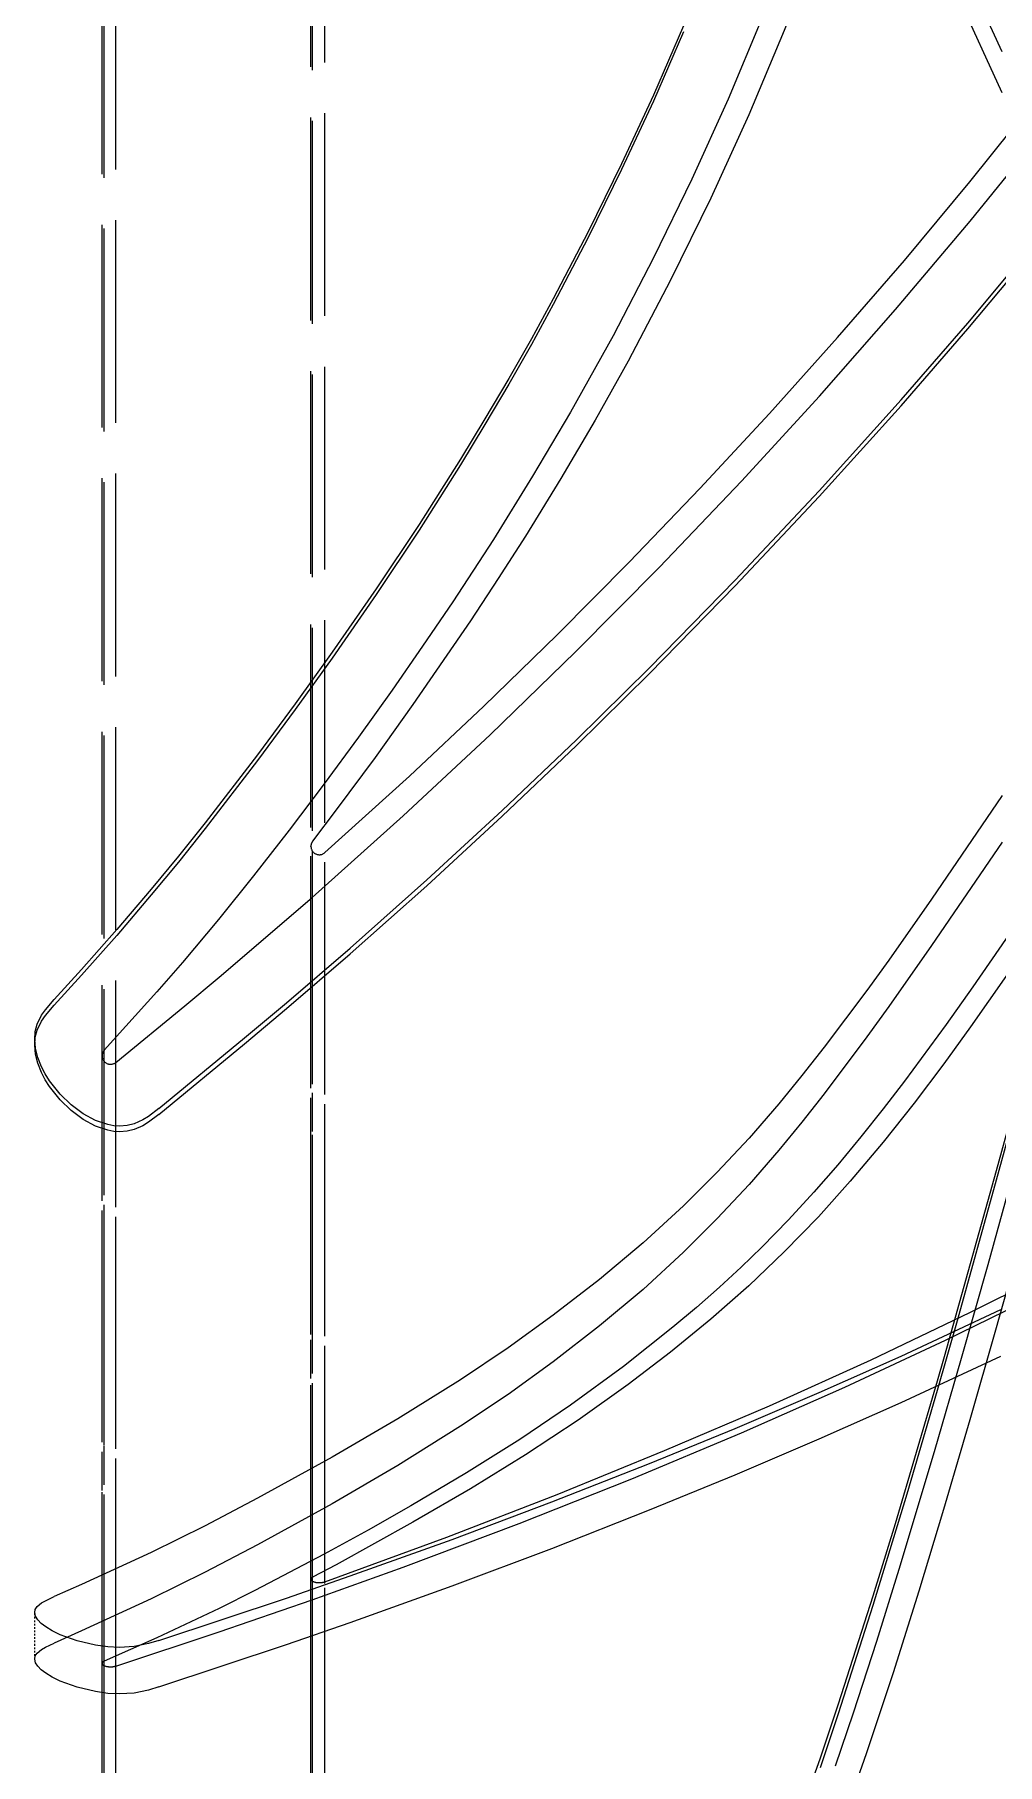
# Model space of a CAD drawing. Header units: millimetres. Extents: x 2408 to 34521, y 2746 to 25454.
# Drawn here: x 13977.2 to 14034.2, y 12125.6 to 12228 of the extents above; entities that cross this region are included whole.
import ezdxf

# ---------------------------------------------------------------- set-up
doc = ezdxf.new("R2010")
doc.units = ezdxf.units.MM
doc.linetypes.add('DASHED', pattern=[15, 12, -3])

# ---------------------------------------------------------------- blocks, each defined once
blk = doc.blocks.new('A$C637D7238')
at = {"color": 7, "linetype": 'DASHED', "lineweight": 13}
for p, q in [((86.2, 422.79), (86.2, 1235.08)), ((86.33, 422.56), (86.33, 1234.88)), ((87.01, 423.06), (87.01, 1235.31)), ((98.56, 414.13), (98.56, 1227.66)), ((98.66, 413.93), (98.66, 1227.48)), ((99.39, 414.39), (99.39, 1227.88)), ((98.66, 146.72), (98.66, 1074.76)), ((98.56, 146.63), (98.56, 1074.64)), ((99.39, 146.52), (99.39, 1074.49)), ((86.2, 143.06), (86.2, 1069.66)), ((86.33, 143.15), (86.33, 1069.79)), ((87.01, 142.95), (87.01, 1069.5))]:
    blk.add_line(p, q, dxfattribs=at)
at = {"color": 7, "linetype": 'DASHED', "lineweight": 13, "ltscale": 0.190803}
blk.add_line((98.56, 1003.52), (98.56, 1118.01), dxfattribs=at)
at = {"color": 7, "linetype": 'DASHED', "lineweight": 13, "ltscale": 0.19081}
blk.add_line((98.66, 1003.82), (98.66, 1118.31), dxfattribs=at)
at = {"color": 7, "linetype": 'DASHED', "lineweight": 13, "ltscale": 0.190795}
blk.add_line((99.39, 1003.16), (99.39, 1117.64), dxfattribs=at)
at = {"color": 7, "linetype": 'DASHED', "lineweight": 13, "ltscale": 0.00056572}
blk.add_line((82.21, 1106.25), (82.21, 1106.58), dxfattribs=at)
at = {"color": 7, "linetype": 'DASHED', "lineweight": 13, "ltscale": 0.190514}
blk.add_line((86.2, 991.3), (86.2, 1105.61), dxfattribs=at)
at = {"color": 7, "linetype": 'DASHED', "lineweight": 13, "ltscale": 0.190522}
blk.add_line((86.33, 991.63), (86.33, 1105.94), dxfattribs=at)
at = {"color": 7, "linetype": 'DASHED', "lineweight": 13, "ltscale": 0.190504}
blk.add_line((87.01, 990.92), (87.01, 1105.22), dxfattribs=at)
at = {"color": 7, "linetype": 'DASHED', "lineweight": 13, "ltscale": 0.004585}
blk.add_line((82.21, 1069.91), (82.21, 1072.67), dxfattribs=at)
at = {"color": 7, "linetype": 'DASHED', "lineweight": 13}
for points in [[(120.61, 1166.55), (118.83, 1162.45), (116.95, 1158.39), (114.98, 1154.37), (112.9, 1150.41), (111.61, 1148.04), (110.28, 1145.7), (108.86, 1143.3), (107.41, 1140.92), (104.96, 1137.06), (102.43, 1133.25), (99.82, 1129.49), (97.63, 1126.44), (95.39, 1123.43), (92.3, 1119.4), (90.72, 1117.42), (89.11, 1115.47), (87.07, 1113.08), (84.97, 1110.72), (83.36, 1108.95)], [(120.61, 1166.21), (118.83, 1162.11), (116.95, 1158.05), (114.98, 1154.03), (112.9, 1150.07), (111.61, 1147.7), (110.28, 1145.36), (108.86, 1142.96), (107.41, 1140.58), (104.96, 1136.72), (102.43, 1132.91), (99.82, 1129.15), (97.63, 1126.1), (95.39, 1123.09), (92.3, 1119.06), (90.72, 1117.08), (89.11, 1115.13), (87.07, 1112.74), (84.97, 1110.38), (83.36, 1108.61)], [(125.26, 1167), (123.25, 1162.22), (121.11, 1157.49), (118.84, 1152.83), (116.45, 1148.22), (113.92, 1143.69), (111.68, 1139.91), (109.36, 1136.17), (106.96, 1132.48), (105.17, 1129.85), (103.36, 1127.24), (101.37, 1124.46), (99.34, 1121.7), (97.28, 1118.96), (95.17, 1116.26), (93.09, 1113.68), (90.96, 1111.14), (89.43, 1109.39), (86.33, 1105.94)], [(87.01, 1105.22), (91.1, 1108.57), (93.13, 1110.26), (98.63, 1114.98), (104.03, 1119.81), (109.18, 1124.61), (114.23, 1129.51), (119.19, 1134.52), (124.04, 1139.62), (128.66, 1144.65), (133.17, 1149.78), (137.58, 1154.99), (141.88, 1160.3), (145.52, 1164.99), (149.08, 1169.74)], [(89.55, 1102.49), (94.63, 1106.67), (97.11, 1108.75), (100.88, 1111.99), (105.42, 1116.02), (109.89, 1120.13), (114.28, 1124.31), (118.6, 1128.58), (123.67, 1133.76), (128.64, 1139.05), (133.49, 1144.42), (137.45, 1148.97), (141.32, 1153.59), (145.1, 1158.28), (148.69, 1162.9), (152.19, 1167.59)], [(89.55, 1102.15), (94.63, 1106.33), (97.11, 1108.41), (100.88, 1111.65), (105.42, 1115.68), (109.89, 1119.79), (114.28, 1123.98), (118.6, 1128.24), (123.67, 1133.42), (128.64, 1138.71), (133.49, 1144.08), (137.45, 1148.63), (141.32, 1153.25), (145.1, 1157.94), (148.69, 1162.56), (152.19, 1167.25)], [(139.47, 1165.01), (135.29, 1174.14)], [(139.47, 1162.6), (135.29, 1171.73)], [(127.6, 1060.9), (128.72, 1064.07), (129.79, 1067.26), (131.85, 1073.66), (133.16, 1077.94), (135.65, 1086.38), (136.07, 1087.83), (139.15, 1098.83), (142.68, 1111.71), (148.74, 1133.63), (154.93, 1155.83), (157, 1163.31), (158.05, 1167.05)], [(128.72, 1063.51), (129.8, 1066.69), (131.85, 1073.1), (133.86, 1079.7), (135.65, 1085.82), (136.83, 1089.96), (139.15, 1098.27), (142.48, 1110.43), (155, 1155.55), (157.02, 1162.83), (158.04, 1166.47)], [(129.62, 1063.61), (130.67, 1066.73), (132.05, 1070.97), (133.38, 1075.23), (135.48, 1082.2), (137.07, 1087.72), (138.64, 1093.26), (141.54, 1103.78), (146.77, 1122.83), (151.72, 1140.55), (155.12, 1152.79), (157.44, 1161.17), (158.61, 1165.36), (160.41, 1171.62)], [(99.39, 1117.64), (104.4, 1122.17), (108.8, 1126.31), (113.14, 1130.53), (117.4, 1134.82), (121.58, 1139.18), (125.7, 1143.61), (129.73, 1148.11), (133.69, 1152.68), (137.56, 1157.32), (141.81, 1162.64), (145.96, 1168.05), (150.01, 1173.57), (153.99, 1179.18), (156.72, 1183.13), (159.43, 1187.12), (162.11, 1191.15), (164.75, 1195.21), (167.56, 1199.66), (170.29, 1204.13), (172.92, 1208.61), (175.46, 1213.11)], [(136.03, 1194.01), (134.52, 1189), (132.95, 1184.01), (131.74, 1180.34), (130.49, 1176.68), (128.6, 1171.46), (126.58, 1166.28), (124.48, 1161.29), (122.24, 1156.37), (119.85, 1151.51), (117.33, 1146.72)], [(139.47, 1121.01), (135.29, 1114.89), (132.76, 1111.28), (131.46, 1109.48), (128.94, 1106.12), (127.62, 1104.44), (126.26, 1102.78), (124.5, 1100.75), (122.61, 1098.73), (120.61, 1096.74), (118.22, 1094.54), (115.65, 1092.38), (112.9, 1090.26), (110.23, 1088.34), (107.41, 1086.45), (103.71, 1084.13), (99.82, 1081.86), (95.39, 1079.43), (92.3, 1077.81), (89.11, 1076.23), (84.97, 1074.33), (83.36, 1073.62)], [(139.47, 1118.26), (135.29, 1112.14), (132.76, 1108.53), (131.46, 1106.73), (128.94, 1103.36), (127.62, 1101.69), (126.26, 1100.03), (124.5, 1098), (122.61, 1095.98), (120.61, 1093.99), (118.22, 1091.79), (115.65, 1089.63), (112.9, 1087.51), (110.23, 1085.58), (107.41, 1083.7), (103.71, 1081.38), (99.82, 1079.11), (95.39, 1076.68), (92.3, 1075.06), (89.11, 1073.48), (84.97, 1071.58), (83.36, 1070.86)], [(140.82, 1114.16), (137.74, 1109.69), (136.16, 1107.46), (133.7, 1104.12), (132.43, 1102.47), (131.12, 1100.82), (129.76, 1099.17), (128.33, 1097.54), (126.83, 1095.91), (125.26, 1094.3), (124.03, 1093.11), (122.74, 1091.92), (121.39, 1090.73), (119.99, 1089.55), (117.06, 1087.22), (113.92, 1084.95), (110.92, 1082.92), (107.77, 1080.94), (104.48, 1078.99), (101.94, 1077.54), (99.34, 1076.12), (95.24, 1073.97), (93.13, 1072.91), (89.43, 1071.18), (86.33, 1069.79)], [(89.55, 1071.02), (97.11, 1073.53), (100.88, 1074.84), (106.92, 1077), (112.83, 1079.22), (118.6, 1081.49), (123.67, 1083.57), (128.64, 1085.7), (133.49, 1087.85), (139.39, 1090.6)], [(117.33, 1146.72), (115.38, 1143.22), (113.36, 1139.78), (111.26, 1136.37), (109.65, 1133.85), (108, 1131.35), (104.6, 1126.41), (102.36, 1123.27), (100.06, 1120.17), (98.66, 1118.31)], [(87.01, 1069.5), (93.13, 1071.53), (98.63, 1073.42), (104.03, 1075.36), (110.88, 1077.94), (117.55, 1080.59), (124.04, 1083.31), (130.17, 1086.01), (136.13, 1088.78), (141.88, 1091.61)], [(89.55, 1068.27), (97.11, 1070.78), (100.88, 1072.08), (106.92, 1074.25), (112.83, 1076.47), (118.6, 1078.74), (123.67, 1080.82), (128.64, 1082.95), (133.49, 1085.1), (139.39, 1087.85)], [(144.99, 1118), (140.67, 1111.68), (137.61, 1107.32), (136.03, 1105.14)], [(99.39, 1074.49), (106.61, 1077.13), (113.14, 1079.66), (119.5, 1082.26), (125.7, 1084.91), (131.72, 1087.63), (137.56, 1090.42), (141.81, 1092.55), (145.96, 1094.72), (150.01, 1096.94), (153.99, 1099.19), (159.43, 1102.38), (164.75, 1105.63), (167.56, 1107.41), (170.29, 1109.2), (172.92, 1111), (175.46, 1112.81)], [(136.03, 1078.79), (137.59, 1084.09), (139.11, 1089.4), (140.6, 1094.71), (143.24, 1104.29), (144.99, 1110.69)], [(82.21, 1106.58), (82.24, 1107.05), (82.36, 1107.48), (82.61, 1108.01), (82.84, 1108.34), (83.36, 1108.95)], [(82.21, 1106.25), (82.24, 1106.71), (82.36, 1107.14), (82.61, 1107.67), (82.84, 1108), (83.36, 1108.61)], [(89.55, 1102.49), (88.94, 1102.02), (88.61, 1101.82), (88.09, 1101.59), (87.68, 1101.49), (87.23, 1101.46), (86.89, 1101.48), (86.54, 1101.55), (85.81, 1101.79), (85.08, 1102.19), (84.37, 1102.71), (83.72, 1103.34), (83.09, 1104.13), (82.83, 1104.54), (82.61, 1104.96), (82.39, 1105.52), (82.25, 1106.06), (82.21, 1106.58)], [(89.55, 1102.15), (88.94, 1101.68), (88.61, 1101.48), (88.09, 1101.25), (87.68, 1101.15), (87.23, 1101.12), (86.89, 1101.14), (86.54, 1101.21), (85.81, 1101.45), (85.08, 1101.85), (84.37, 1102.37), (83.72, 1103), (83.09, 1103.79), (82.83, 1104.2), (82.61, 1104.62), (82.39, 1105.18), (82.25, 1105.72), (82.21, 1106.25)], [(136.03, 1105.14), (134.27, 1102.82), (132.44, 1100.5), (130.49, 1098.19), (128.6, 1096.09), (126.58, 1094.01), (124.48, 1092.01), (122.24, 1090.03), (119.85, 1088.08), (117.33, 1086.16)], [(117.33, 1086.16), (114.38, 1084.06), (111.26, 1082.01), (108, 1079.99), (104.6, 1078.01), (100.06, 1075.5), (98.66, 1074.76)], [(117.33, 1031.89), (119.71, 1036.35), (121.97, 1040.88), (124.1, 1045.47), (126.11, 1050.12), (128, 1054.81), (129.77, 1059.55), (131.44, 1064.33), (133.04, 1069.13), (134.56, 1073.95), (136.03, 1078.79)], [(82.21, 1072.67), (82.24, 1072.85), (82.36, 1073.02), (82.61, 1073.24), (82.84, 1073.37), (83.36, 1073.62)], [(89.55, 1071.02), (88.94, 1070.83), (88.09, 1070.66), (87.23, 1070.61), (86.54, 1070.64), (85.81, 1070.74), (84.72, 1071), (83.72, 1071.36), (83.25, 1071.59), (82.86, 1071.83), (82.59, 1072.03), (82.39, 1072.24), (82.25, 1072.46), (82.21, 1072.67)], [(82.21, 1069.91), (82.24, 1070.1), (82.36, 1070.27), (82.61, 1070.49), (82.84, 1070.62), (83.36, 1070.86)], [(89.55, 1068.27), (88.94, 1068.08), (88.09, 1067.91), (87.23, 1067.86), (86.54, 1067.89), (85.81, 1067.99), (84.72, 1068.25), (83.72, 1068.61), (83.25, 1068.84), (82.86, 1069.08), (82.59, 1069.28), (82.39, 1069.49), (82.25, 1069.7), (82.21, 1069.91)]]:
    blk.add_lwpolyline(points, dxfattribs=at)
for centre, ratio, start_param, end_param in [((99.06, 1118.01), 0.99358, 2.493089, 3.141556), ((99.06, 1118.01), 0.99358, 3.141556, 5.441077), ((86.7, 1105.61), 0.99358, 2.404706, 3.14161), ((86.7, 1105.61), 0.99358, 3.14161, 5.399828), ((99.06, 1074.64), 0.398819, 2.493089, 3.141556), ((99.06, 1074.64), 0.398819, 3.141556, 5.441077), ((86.7, 1069.66), 0.398819, 2.404706, 3.14161), ((86.7, 1069.66), 0.398819, 3.14161, 5.399828)]:
    blk.add_ellipse(centre, major_axis=(0.5, 0), ratio=ratio, start_param=start_param, end_param=end_param, dxfattribs=at)
blk = doc.blocks.new('1')
at = {"color": 7}
blk.add_blockref('A$C637D7238', (13895.03, 11061.92), dxfattribs=at)

msp = doc.modelspace()

# ---------------------------------------------------------------- block references
msp.add_blockref('1', (0, 0))

doc.saveas('drawing.dxf')
